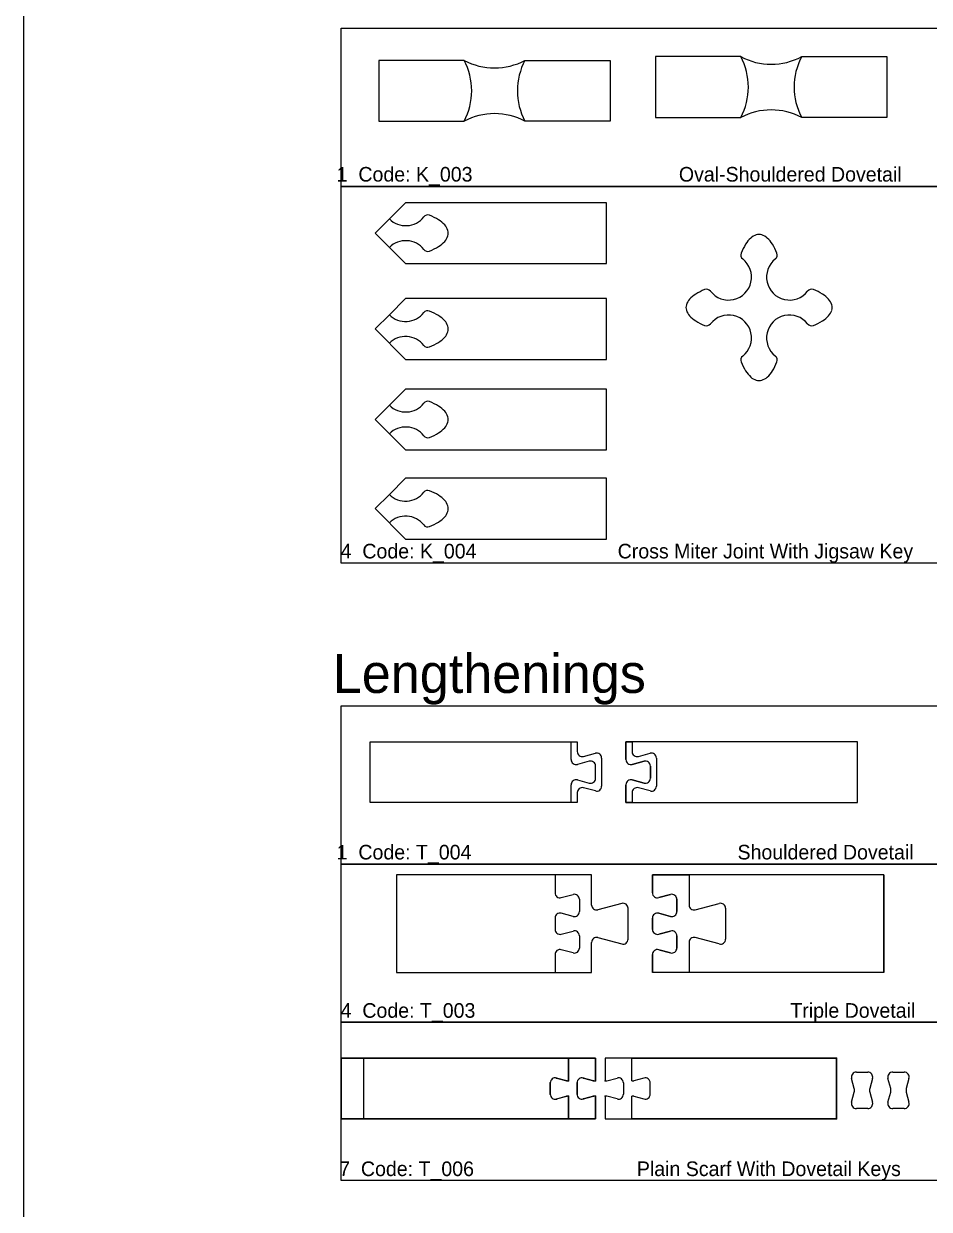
# Model space of a CAD drawing. Extents: x -5 to 6482, y 2 to 3133.
# Drawn here: x 11 to 755, y 1485 to 2459 of the extents above; entities that cross this region are included whole.
import ezdxf

# ---------------------------------------------------------------- set-up
doc = ezdxf.new("R2010")
doc.units = 0
doc.layers.get('0').update_dxf_attribs({"linetype": 'CONTINUOUS'})
for name, color, linetype in [('3MM_ENGRAVE', 5, 'CONTINUOUS'), ('CUT_18_MM', 7, 'CONTINUOUS'), ('ENGRAVE_9MM', 3, 'CONTINUOUS'), ('JOINT_9_MM', 4, 'CONTINUOUS'), ('TEXT', 9, 'CONTINUOUS')]:
    doc.layers.add(name, color=color, linetype=linetype)

# ---------------------------------------------------------------- blocks, each defined once
blk = doc.blocks.new('_U23')
at = {"layer": 'TEXT', "linetype": 'CONTINUOUS'}
blk.add_text('1  Code: K_003                                      Oval-Shouldered Dovetail', height=12, dxfattribs=at).set_placement((6862.96, 2953.9))
blk = doc.blocks.new('_U20')
at = {"layer": 'TEXT', "linetype": 'CONTINUOUS'}
blk.add_text('7  Code: T_006                              Plain Scarf With Dovetail Keys', height=12, dxfattribs=at).set_placement((6865.04, 2137.24))
blk = doc.blocks.new('_U17')
at = {"layer": 'TEXT', "linetype": 'CONTINUOUS'}
blk.add_text('4  Code: T_003                                                          Triple Dovetail', height=12, dxfattribs=at).set_placement((6866.21, 2267.24))
blk = doc.blocks.new('_U14')
at = {"layer": 'TEXT', "linetype": 'CONTINUOUS'}
blk.add_text('Lengthenings', height=32, dxfattribs=at).set_placement((6859.8, 2533.98))
blk = doc.blocks.new('_U13')
at = {"layer": 'TEXT', "linetype": 'CONTINUOUS'}
blk.add_text('4  Code: K_004                          Cross Miter Joint With Jigsaw Key', height=12, dxfattribs=at).set_placement((6866.21, 2644.44))
blk = doc.blocks.new('_U10')
at = {"layer": 'TEXT', "linetype": 'CONTINUOUS'}
blk.add_text('1  Code: T_004                                                 Shouldered Dovetail', height=12, dxfattribs=at).set_placement((6862.96, 2397.24))
blk = doc.blocks.new('_U0')
at = {"layer": 'CUT_18_MM', "color": 7, "linetype": 'CONTINUOUS'}
for p, q in [((-4337, 20.34322), (-4337, 29.65678)), ((-4337, 20.34322), (-4337, 29.65678)), ((-4331.83884, 33.61707), (-4323.55291, 31.39686)), ((-4331.83884, 33.61707), (-4323.55291, 31.39686)), ((-4323.55291, 18.60314), (-4331.83884, 16.38293)), ((-4323.55291, 18.60314), (-4331.83884, 16.38293))]:
    blk.add_line(p, q, dxfattribs=at)
for centre, radius, start, end in [((-4332.9, 29.656776), 4.1, 74.999980556, 180), ((-4332.9, 29.656776), 4.1, 74.999980556, 180), ((-4322, 37.192419), 6, 255, 270), ((-4322, 37.192419), 6, 255, 270), ((-4332.9, 20.343224), 4.1, 180, 285.000019444), ((-4332.9, 20.343224), 4.1, 180, 285.000019444), ((-4322, 12.807581), 6, 90, 105), ((-4322, 12.807581), 6, 90, 105)]:
    blk.add_arc(centre, radius, start, end, dxfattribs=at)
for p in [(-4337, 29.65678), (-4331.83884, 33.61707), (-4323.55291, 31.39686), (-4322, 31.19242), (-4337, 20.34322), (-4331.83884, 16.38293), (-4323.55291, 18.60314), (-4322, 18.80758)]:
    blk.add_point(p, dxfattribs=at)

msp = doc.modelspace()

# ---------------------------------------------------------------- linework, layer by layer
for p, q in [((11.41, 2.08), (11.41, 3132.69)), ((272.13, 2455.5), (772.13, 2455.5)), ((272.13, 2325.5), (272.13, 2455.5)), ((272.13, 2325.5), (772.13, 2325.5)), ((272.13, 2016.03), (272.13, 2325.5)), ((772.13, 2325.5), (272.13, 2325.5)), ((772.13, 2016.03), (272.13, 2016.03)), ((272.13, 1899.03), (772.13, 1899.03)), ((272.13, 1769.03), (272.13, 1899.03)), ((272.13, 1769.03), (772.13, 1769.03)), ((272.13, 1639.03), (272.13, 1769.03)), ((772.13, 1769.03), (272.13, 1769.03)), ((272.13, 1639.03), (772.13, 1639.03)), ((272.13, 1509.03), (272.13, 1639.03)), ((772.13, 1639.03), (272.13, 1639.03)), ((290.68, 1559.67), (290.68, 1609.67)), ((772.13, 1509.03), (272.13, 1509.03))]:
    msp.add_line(p, q)
at = {"layer": 'CUT_18_MM', "color": 7, "linetype": 'CONTINUOUS'}
for p, q in [((372.9, 2428.96), (302.9, 2428.96)), ((302.9, 2428.96), (302.9, 2378.96)), ((422.9, 2428.96), (492.9, 2428.96)), ((492.9, 2428.96), (492.9, 2378.96)), ((600.06, 2432.01), (530.06, 2432.01)), ((530.06, 2432.01), (530.06, 2382.01)), ((650.06, 2432.01), (720.06, 2432.01)), ((720.06, 2432.01), (720.06, 2382.01)), ((302.9, 2378.96), (372.9, 2378.96)), ((422.9, 2378.96), (422.9, 2378.96)), ((492.9, 2378.96), (422.9, 2378.96)), ((530.06, 2382.01), (600.06, 2382.01)), ((650.06, 2382.01), (650.06, 2382.01)), ((720.06, 2382.01), (650.06, 2382.01)), ((324.93, 2312.05), (311.6, 2298.72)), ((489.93, 2312.05), (324.93, 2312.05)), ((489.93, 2262.05), (489.93, 2312.05)), ((311.6, 2298.72), (299.93, 2287.05)), ((311.6, 2298.72), (311.6, 2298.72)), ((311.6, 2298.72), (311.6, 2298.72)), ((299.93, 2287.05), (324.93, 2262.05)), ((324.93, 2262.05), (489.93, 2262.05)), ((324.93, 2233.36), (311.6, 2220.03)), ((489.93, 2233.36), (324.93, 2233.36)), ((489.93, 2183.36), (489.93, 2233.36)), ((311.6, 2220.03), (299.93, 2208.36)), ((311.6, 2220.03), (311.6, 2220.03)), ((311.6, 2220.03), (311.6, 2220.03)), ((299.93, 2208.36), (324.93, 2183.36)), ((324.93, 2183.36), (489.93, 2183.36)), ((324.93, 2159.04), (311.6, 2145.71)), ((489.93, 2159.04), (324.93, 2159.04)), ((489.93, 2109.04), (489.93, 2159.04)), ((311.6, 2145.71), (299.93, 2134.04)), ((311.6, 2145.71), (311.6, 2145.71)), ((311.6, 2145.71), (311.6, 2145.71)), ((299.93, 2134.04), (324.93, 2109.04)), ((324.93, 2109.04), (489.93, 2109.04)), ((324.93, 2085.84), (311.6, 2072.51)), ((489.93, 2085.84), (324.93, 2085.84)), ((489.93, 2035.84), (489.93, 2085.84)), ((311.6, 2072.51), (299.93, 2060.84)), ((311.6, 2072.51), (311.6, 2072.51)), ((311.6, 2072.51), (311.6, 2072.51)), ((299.93, 2060.84), (324.93, 2035.84)), ((324.93, 2035.84), (489.93, 2035.84)), ((295.82, 1819.48), (295.82, 1869.48)), ((295.82, 1869.48), (460.82, 1869.48)), ((460.82, 1869.48), (465.82, 1869.48)), ((465.82, 1869.48), (465.82, 1861.32)), ((510.82, 1869.48), (505.82, 1869.48)), ((505.82, 1869.48), (505.82, 1854.82)), ((695.82, 1869.48), (510.82, 1869.48)), ((695.82, 1819.48), (695.82, 1869.48)), ((465.82, 1861.32), (465.82, 1861.32)), ((470.98, 1857.36), (480.66, 1859.95)), ((480.66, 1859.95), (480.66, 1859.95)), ((470.98, 1857.36), (470.98, 1857.36)), ((485.82, 1855.99), (485.82, 1832.96)), ((505.82, 1854.82), (505.82, 1854.82)), ((510.98, 1850.86), (520.66, 1853.45)), ((510.98, 1850.86), (510.98, 1850.86)), ((520.66, 1853.45), (520.66, 1853.45)), ((525.82, 1849.49), (525.82, 1839.46)), ((480.66, 1829), (470.98, 1831.6)), ((470.98, 1831.6), (470.98, 1831.6)), ((505.82, 1834.14), (505.82, 1834.14)), ((505.82, 1834.14), (505.82, 1819.48)), ((520.66, 1835.5), (510.98, 1838.1)), ((510.98, 1838.1), (510.98, 1838.1)), ((520.66, 1835.5), (520.66, 1835.5)), ((465.82, 1827.64), (465.82, 1827.64)), ((465.82, 1827.64), (465.82, 1819.48)), ((480.66, 1829), (480.66, 1829)), ((460.82, 1819.48), (295.82, 1819.48)), ((465.82, 1819.48), (460.82, 1819.48)), ((505.82, 1819.48), (510.82, 1819.48)), ((510.82, 1819.48), (695.82, 1819.48)), ((477.56, 1760.01), (317.56, 1760.01)), ((317.56, 1760.01), (317.56, 1680.01)), ((477.56, 1735.36), (477.56, 1760.01)), ((557.56, 1760.01), (527.56, 1760.01)), ((527.56, 1760.01), (527.56, 1745.36)), ((717.56, 1760.01), (557.56, 1760.01)), ((717.56, 1680.01), (717.56, 1760.01)), ((717.56, 1760.01), (717.56, 1680.01)), ((527.56, 1745.36), (527.56, 1745.36)), ((532.73, 1741.4), (542.4, 1743.99)), ((542.4, 1743.99), (542.4, 1743.99)), ((477.56, 1735.36), (477.56, 1735.36)), ((502.4, 1736.67), (482.73, 1731.4)), ((502.4, 1736.67), (502.4, 1736.67)), ((532.73, 1741.4), (532.73, 1741.4)), ((547.56, 1740.03), (547.56, 1730)), ((482.73, 1731.4), (482.73, 1731.4)), ((507.56, 1707.32), (507.56, 1732.71)), ((507.56, 1732.71), (507.56, 1732.71)), ((527.56, 1724.67), (527.56, 1724.67)), ((527.56, 1724.67), (527.56, 1715.36)), ((542.4, 1726.04), (532.73, 1728.63)), ((532.73, 1728.63), (532.73, 1728.63)), ((542.4, 1726.04), (542.4, 1726.04)), ((527.56, 1715.36), (527.56, 1715.36)), ((532.73, 1711.4), (542.4, 1713.99)), ((542.4, 1713.99), (542.4, 1713.99)), ((477.56, 1680.01), (477.56, 1704.67)), ((477.56, 1704.67), (477.56, 1704.67)), ((482.73, 1708.63), (482.73, 1708.63)), ((482.73, 1708.63), (502.4, 1703.36)), ((507.56, 1707.32), (507.56, 1707.32)), ((532.73, 1711.4), (532.73, 1711.4)), ((547.56, 1710.03), (547.56, 1700)), ((502.4, 1703.36), (502.4, 1703.36)), ((527.56, 1694.67), (527.56, 1694.67)), ((527.56, 1694.67), (527.56, 1680.01)), ((542.4, 1696.04), (532.73, 1698.63)), ((532.73, 1698.63), (532.73, 1698.63)), ((542.4, 1696.04), (542.4, 1696.04)), ((547.56, 1700), (547.56, 1700)), ((317.56, 1680.01), (447.56, 1680.01)), ((717.56, 1680.01), (557.56, 1680.01)), ((272.13, 1609.67), (272.13, 1559.67)), ((272.13, 1559.67), (272.13, 1609.67)), ((272.13, 1609.67), (480.68, 1609.67)), ((480.68, 1609.67), (272.13, 1609.67)), ((480.68, 1590.87), (480.68, 1609.67)), ((480.68, 1609.67), (480.68, 1590.87)), ((510.68, 1609.67), (488.68, 1609.67)), ((488.68, 1609.67), (488.68, 1590.87)), ((510.68, 1609.67), (678.68, 1609.67)), ((678.68, 1609.67), (510.68, 1609.67)), ((678.68, 1559.67), (678.68, 1609.67)), ((678.68, 1609.67), (678.68, 1559.67)), ((465.68, 1589.33), (465.68, 1589.33)), ((465.68, 1589.33), (465.68, 1580.02)), ((465.68, 1580.02), (465.68, 1589.33)), ((479.13, 1591.07), (470.84, 1593.29)), ((470.84, 1593.29), (470.84, 1593.29)), ((470.84, 1593.29), (479.13, 1591.07)), ((479.13, 1591.07), (479.13, 1591.07)), ((480.68, 1590.87), (480.68, 1590.87)), ((488.68, 1590.87), (488.68, 1590.87)), ((490.23, 1591.07), (498.52, 1593.29)), ((490.23, 1591.07), (490.23, 1591.07)), ((498.52, 1593.29), (498.52, 1593.29)), ((503.68, 1589.33), (503.68, 1589.33)), ((503.68, 1589.33), (503.68, 1580.02)), ((465.68, 1580.02), (465.68, 1580.02)), ((470.84, 1576.06), (479.13, 1578.28)), ((479.13, 1578.28), (470.84, 1576.06)), ((479.13, 1578.28), (479.13, 1578.28)), ((480.68, 1578.48), (480.68, 1578.48)), ((480.68, 1578.48), (480.68, 1559.67)), ((480.68, 1559.67), (480.68, 1578.48)), ((488.68, 1578.48), (488.68, 1578.48)), ((488.68, 1578.48), (488.68, 1559.67)), ((498.52, 1576.06), (490.23, 1578.28)), ((490.23, 1578.28), (490.23, 1578.28)), ((503.68, 1580.02), (503.68, 1580.02)), ((470.84, 1576.06), (470.84, 1576.06)), ((498.52, 1576.06), (498.52, 1576.06)), ((272.13, 1559.67), (458.68, 1559.67)), ((458.68, 1559.67), (272.13, 1559.67)), ((480.68, 1559.67), (458.68, 1559.67)), ((488.68, 1559.67), (510.68, 1559.67)), ((510.68, 1559.67), (678.68, 1559.67)), ((678.68, 1559.67), (510.68, 1559.67))]:
    msp.add_line(p, q, dxfattribs=at)
for centre, radius, start, end in [((397.9, 2475.83), 53.12, 241.92751, 298.07243), ((326.03, 2403.96), 53.12, 331.92751, 28.07249), ((469.78, 2403.96), 53.12, 151.92751, 208.07249), ((625.06, 2478.89), 53.12, 241.92751, 298.07243), ((553.19, 2407.01), 53.12, 331.92751, 28.07249), ((696.94, 2407.01), 53.13, 151.92751, 208.07249), ((625.06, 2335.14), 53.12, 61.92751, 118.07249), ((397.9, 2332.08), 53.12, 61.92751, 118.07249), ((469.92, 1861.32), 4.1, 179.99996, 285.00007), ((481.72, 1855.99), 4.1, 0.00004, 104.99996), ((509.92, 1854.82), 4.1, 179.99996, 285.00007), ((521.72, 1849.49), 4.1, 0.00004, 104.99996), ((469.92, 1827.64), 4.1, 74.99993, 180.00004), ((481.72, 1832.96), 4.1, 255.00004, 359.99996), ((509.92, 1834.14), 4.1, 74.99993, 180.00004), ((521.72, 1839.46), 4.1, 255.00004, 359.99996), ((531.66, 1745.36), 4.1, 179.99996, 285.00007), ((543.46, 1740.03), 4.1, 0.00004, 104.99996), ((481.66, 1735.36), 4.1, 180.00004, 284.99996), ((503.46, 1732.71), 4.1, 0.00004, 104.99996), ((531.66, 1724.67), 4.1, 74.99993, 180.00004), ((543.46, 1730), 4.1, 255.00004, 359.99996), ((531.66, 1715.36), 4.1, 179.99996, 285.00007), ((543.46, 1710.03), 4.1, 0.00004, 104.99996), ((481.66, 1704.67), 4.1, 75.00004, 179.99996), ((503.46, 1707.32), 4.1, 255.00004, 359.99996), ((531.66, 1694.67), 4.1, 74.99993, 180.00004), ((543.46, 1700), 4.1, 255.00004, 359.99996), ((469.78, 1589.33), 4.1, 74.99994, 180.00004), ((469.78, 1589.33), 4.1, 74.99998, 180), ((480.68, 1596.87), 6, 255.00005, 269.99995), ((480.68, 1596.87), 6, 255, 270), ((488.68, 1596.87), 6, 270.00005, 284.99995), ((499.58, 1589.33), 4.1, 359.99996, 105.00006), ((469.78, 1580.02), 4.1, 179.99996, 285.00006), ((469.78, 1580.02), 4.1, 180, 285.00002), ((480.68, 1572.48), 6, 90.00005, 104.99995), ((480.68, 1572.48), 6, 90, 105), ((488.68, 1572.48), 6, 75.00005, 89.99995), ((499.58, 1580.02), 4.1, 254.99994, 0.00004)]:
    msp.add_arc(centre, radius, start, end, dxfattribs=at)
for p in [(272.13, 1609.67), (678.68, 1609.67), (465.68, 1589.33), (470.84, 1593.29), (479.13, 1591.07), (480.68, 1590.87), (488.68, 1590.87), (465.68, 1580.02), (479.13, 1578.28), (480.68, 1578.48), (488.68, 1578.48), (470.84, 1576.06), (272.13, 1559.67), (678.68, 1559.67)]:
    msp.add_point(p, dxfattribs=at)
at = {"layer": 'ENGRAVE_9MM'}
for p, q in [((299.93, 2287.05), (311.6, 2298.72)), ((311.6, 2275.38), (299.93, 2287.05)), ((299.93, 2208.36), (311.6, 2220.03)), ((311.6, 2196.68), (299.93, 2208.36)), ((299.93, 2134.04), (311.6, 2145.71)), ((311.6, 2122.36), (299.93, 2134.04)), ((299.93, 2060.84), (311.6, 2072.51)), ((311.6, 2049.17), (299.93, 2060.84))]:
    msp.add_line(p, q, dxfattribs=at)
at = {"layer": 'ENGRAVE_9MM', "linetype": 'CONTINUOUS'}
for p, q in [((339.8, 2300.47), (339.8, 2300.47)), ((339.8, 2273.63), (339.8, 2273.63)), ((339.8, 2221.77), (339.8, 2221.77)), ((339.8, 2194.94), (339.8, 2194.94)), ((339.8, 2147.45), (339.8, 2147.45)), ((339.8, 2120.62), (339.8, 2120.62)), ((339.8, 2074.26), (339.8, 2074.26)), ((339.8, 2047.42), (339.8, 2047.42)), ((460.82, 1854.82), (460.82, 1869.48)), ((460.82, 1869.48), (465.82, 1869.48)), ((465.82, 1869.48), (465.82, 1861.32)), ((505.82, 1854.82), (505.82, 1869.48)), ((505.82, 1869.48), (510.82, 1869.48)), ((510.82, 1869.48), (510.82, 1861.32)), ((465.82, 1861.32), (465.82, 1861.32)), ((470.98, 1857.36), (480.66, 1859.95)), ((480.66, 1859.95), (480.66, 1859.95)), ((510.82, 1861.32), (510.82, 1861.32)), ((515.98, 1857.36), (525.66, 1859.95)), ((525.66, 1859.95), (525.66, 1859.95)), ((460.82, 1854.82), (460.82, 1854.82)), ((475.66, 1853.45), (465.98, 1850.86)), ((465.98, 1850.86), (465.98, 1850.86)), ((470.98, 1857.36), (470.98, 1857.36)), ((475.66, 1853.45), (475.66, 1853.45)), ((485.82, 1855.99), (485.82, 1832.96)), ((505.82, 1854.82), (505.82, 1854.82)), ((520.66, 1853.45), (510.98, 1850.86)), ((510.98, 1850.86), (510.98, 1850.86)), ((515.98, 1857.36), (515.98, 1857.36)), ((520.66, 1853.45), (520.66, 1853.45)), ((530.82, 1855.99), (530.82, 1832.96)), ((480.82, 1839.46), (480.82, 1849.49)), ((525.82, 1839.46), (525.82, 1849.49)), ((460.82, 1819.48), (460.82, 1834.14)), ((460.82, 1834.14), (460.82, 1834.14)), ((465.98, 1838.1), (465.98, 1838.1)), ((465.98, 1838.1), (475.66, 1835.5)), ((480.66, 1829), (470.98, 1831.6)), ((470.98, 1831.6), (470.98, 1831.6)), ((475.66, 1835.5), (475.66, 1835.5)), ((505.82, 1819.48), (505.82, 1834.14)), ((505.82, 1834.14), (505.82, 1834.14)), ((510.98, 1838.1), (510.98, 1838.1)), ((510.98, 1838.1), (520.66, 1835.5)), ((525.66, 1829), (515.98, 1831.6)), ((515.98, 1831.6), (515.98, 1831.6)), ((520.66, 1835.5), (520.66, 1835.5)), ((465.82, 1827.64), (465.82, 1827.64)), ((465.82, 1827.64), (465.82, 1819.48)), ((480.66, 1829), (480.66, 1829)), ((510.82, 1827.64), (510.82, 1827.64)), ((510.82, 1827.64), (510.82, 1819.48)), ((525.66, 1829), (525.66, 1829)), ((465.82, 1819.48), (460.82, 1819.48)), ((510.82, 1819.48), (505.82, 1819.48)), ((477.56, 1760.01), (447.56, 1760.01)), ((447.56, 1760.01), (447.56, 1745.36)), ((477.56, 1735.36), (477.56, 1760.01)), ((527.56, 1745.36), (527.56, 1760.01)), ((527.56, 1760.01), (557.56, 1760.01)), ((557.56, 1760.01), (557.56, 1735.36)), ((447.56, 1745.36), (447.56, 1745.36)), ((452.73, 1741.4), (462.4, 1743.99)), ((462.4, 1743.99), (462.4, 1743.99)), ((527.56, 1745.36), (527.56, 1745.36)), ((542.4, 1743.99), (532.73, 1741.4)), ((542.4, 1743.99), (542.4, 1743.99)), ((452.73, 1741.4), (452.73, 1741.4)), ((467.56, 1740.03), (467.56, 1730)), ((477.56, 1735.36), (477.56, 1735.36)), ((502.4, 1736.67), (482.73, 1731.4)), ((502.4, 1736.67), (502.4, 1736.67)), ((532.73, 1741.4), (532.73, 1741.4)), ((547.56, 1730), (547.56, 1740.03)), ((557.56, 1735.36), (557.56, 1735.36)), ((562.73, 1731.4), (582.4, 1736.67)), ((582.4, 1736.67), (582.4, 1736.67)), ((447.56, 1724.67), (447.56, 1724.67)), ((447.56, 1724.67), (447.56, 1715.36)), ((462.4, 1726.04), (452.73, 1728.63)), ((452.73, 1728.63), (452.73, 1728.63)), ((462.4, 1726.04), (462.4, 1726.04)), ((482.73, 1731.4), (482.73, 1731.4)), ((507.56, 1707.32), (507.56, 1732.71)), ((507.56, 1732.71), (507.56, 1732.71)), ((527.56, 1715.36), (527.56, 1724.67)), ((527.56, 1724.67), (527.56, 1724.67)), ((532.73, 1728.63), (532.73, 1728.63)), ((532.73, 1728.63), (542.4, 1726.04)), ((542.4, 1726.04), (542.4, 1726.04)), ((562.73, 1731.4), (562.73, 1731.4)), ((587.56, 1732.71), (587.56, 1732.71)), ((587.56, 1732.71), (587.56, 1707.32)), ((447.56, 1715.36), (447.56, 1715.36)), ((452.73, 1711.4), (462.4, 1713.99)), ((462.4, 1713.99), (462.4, 1713.99)), ((527.56, 1715.36), (527.56, 1715.36)), ((542.4, 1713.99), (532.73, 1711.4)), ((542.4, 1713.99), (542.4, 1713.99)), ((452.73, 1711.4), (452.73, 1711.4)), ((467.56, 1710.03), (467.56, 1700)), ((477.56, 1680.01), (477.56, 1704.67)), ((477.56, 1704.67), (477.56, 1704.67)), ((482.73, 1708.63), (482.73, 1708.63)), ((482.73, 1708.63), (502.4, 1703.36)), ((507.56, 1707.32), (507.56, 1707.32)), ((532.73, 1711.4), (532.73, 1711.4)), ((547.56, 1700), (547.56, 1710.03)), ((557.56, 1704.67), (557.56, 1704.67)), ((557.56, 1704.67), (557.56, 1680.01)), ((582.4, 1703.36), (562.73, 1708.63)), ((562.73, 1708.63), (562.73, 1708.63)), ((587.56, 1707.32), (587.56, 1707.32)), ((447.56, 1694.67), (447.56, 1694.67)), ((447.56, 1694.67), (447.56, 1680.01)), ((462.4, 1696.04), (452.73, 1698.63)), ((452.73, 1698.63), (452.73, 1698.63)), ((462.4, 1696.04), (462.4, 1696.04)), ((467.56, 1700), (467.56, 1700)), ((502.4, 1703.36), (502.4, 1703.36)), ((527.56, 1680.01), (527.56, 1694.67)), ((527.56, 1694.67), (527.56, 1694.67)), ((532.73, 1698.63), (532.73, 1698.63)), ((532.73, 1698.63), (542.4, 1696.04)), ((542.4, 1696.04), (542.4, 1696.04)), ((547.56, 1700), (547.56, 1700)), ((582.4, 1703.36), (582.4, 1703.36)), ((447.56, 1680.01), (477.56, 1680.01)), ((557.56, 1680.01), (527.56, 1680.01)), ((480.68, 1609.67), (458.68, 1609.67)), ((458.68, 1609.67), (458.68, 1590.87)), ((458.68, 1590.87), (458.68, 1609.67)), ((480.68, 1590.87), (480.68, 1609.67)), ((480.68, 1609.67), (480.68, 1590.87)), ((510.68, 1609.67), (488.68, 1609.67)), ((488.68, 1609.67), (488.68, 1590.87)), ((510.68, 1590.87), (510.68, 1609.67)), ((443.68, 1589.33), (443.68, 1589.33)), ((443.68, 1589.33), (443.68, 1580.02)), ((457.13, 1591.07), (448.84, 1593.29)), ((448.84, 1593.29), (448.84, 1593.29)), ((457.13, 1591.07), (457.13, 1591.07)), ((458.68, 1590.87), (458.68, 1590.87)), ((465.68, 1589.33), (465.68, 1589.33)), ((465.68, 1589.33), (465.68, 1580.02)), ((479.13, 1591.07), (470.84, 1593.29)), ((470.84, 1593.29), (470.84, 1593.29)), ((470.84, 1593.29), (479.13, 1591.07)), ((479.13, 1591.07), (479.13, 1591.07)), ((480.68, 1590.87), (480.68, 1590.87)), ((488.68, 1590.87), (488.68, 1590.87)), ((490.23, 1591.07), (498.52, 1593.29)), ((490.23, 1591.07), (490.23, 1591.07)), ((498.52, 1593.29), (498.52, 1593.29)), ((503.68, 1589.33), (503.68, 1589.33)), ((503.68, 1589.33), (503.68, 1580.02)), ((510.68, 1590.87), (510.68, 1590.87)), ((520.52, 1593.29), (512.23, 1591.07)), ((512.23, 1591.07), (512.23, 1591.07)), ((520.52, 1593.29), (520.52, 1593.29)), ((525.68, 1580.02), (525.68, 1589.33)), ((525.68, 1589.33), (525.68, 1589.33)), ((443.68, 1580.02), (443.68, 1580.02)), ((448.84, 1576.06), (457.13, 1578.28)), ((457.13, 1578.28), (457.13, 1578.28)), ((458.68, 1578.48), (458.68, 1578.48)), ((458.68, 1578.48), (458.68, 1559.67)), ((458.68, 1559.67), (458.68, 1578.48)), ((465.68, 1580.02), (465.68, 1580.02)), ((470.84, 1576.06), (479.13, 1578.28)), ((479.13, 1578.28), (470.84, 1576.06)), ((479.13, 1578.28), (479.13, 1578.28)), ((480.68, 1578.48), (480.68, 1578.48)), ((480.68, 1578.48), (480.68, 1559.67)), ((480.68, 1559.67), (480.68, 1578.48)), ((488.68, 1578.48), (488.68, 1578.48)), ((488.68, 1578.48), (488.68, 1559.67)), ((498.52, 1576.06), (490.23, 1578.28)), ((490.23, 1578.28), (490.23, 1578.28)), ((503.68, 1580.02), (503.68, 1580.02)), ((510.68, 1559.67), (510.68, 1578.48)), ((510.68, 1578.48), (510.68, 1578.48)), ((512.23, 1578.28), (512.23, 1578.28)), ((512.23, 1578.28), (520.52, 1576.06)), ((525.68, 1580.02), (525.68, 1580.02)), ((448.84, 1576.06), (448.84, 1576.06)), ((470.84, 1576.06), (470.84, 1576.06)), ((498.52, 1576.06), (498.52, 1576.06)), ((520.52, 1576.06), (520.52, 1576.06)), ((458.68, 1559.67), (480.68, 1559.67)), ((488.68, 1559.67), (510.68, 1559.67))]:
    msp.add_line(p, q, dxfattribs=at)
for centre, radius, start, end in [((397.9, 2475.83), 53.12, 241.92751, 298.07243), ((326.03, 2403.96), 53.12, 331.92751, 28.07249), ((469.78, 2403.96), 53.12, 151.92751, 208.07249), ((625.06, 2478.89), 53.12, 241.92751, 298.07243), ((553.19, 2407.01), 53.12, 331.92751, 28.07249), ((696.94, 2407.01), 53.12, 151.92751, 208.07249), ((625.06, 2335.14), 53.12, 61.92751, 118.07249), ((397.9, 2332.08), 53.12, 61.92751, 118.07249), ((324.93, 2312.05), 18.85, 224.99999, 322.08587), ((343.03, 2297.95), 4.1, 67.77446, 142.08589), ((327.57, 2259.02), 45.98, 58.01744, 68.28347), ((339.58, 2277.9), 23.61, 42.43683, 58.46995), ((348.39, 2285.86), 11.74, 17.2837, 42.79928), ((351.58, 2287.05), 8.34, 344.04067, 15.95935), ((324.93, 2262.05), 18.85, 37.91415, 135.00004), ((339.58, 2296.2), 23.61, 301.53006, 317.56318), ((348.39, 2288.24), 11.74, 317.20075, 342.71633), ((343.03, 2276.15), 4.1, 217.91399, 292.22563), ((327.57, 2315.08), 45.98, 291.71654, 301.98257), ((324.93, 2233.36), 18.85, 224.99999, 322.08587), ((343.03, 2219.25), 4.1, 67.77446, 142.08589), ((327.57, 2180.33), 45.98, 58.01744, 68.28347), ((339.58, 2199.2), 23.61, 42.43683, 58.46995), ((348.39, 2207.16), 11.74, 17.2837, 42.79928), ((351.58, 2208.36), 8.34, 344.04067, 15.95935), ((324.93, 2183.36), 18.85, 37.91415, 135.00004), ((339.58, 2217.51), 23.61, 301.53006, 317.56318), ((348.39, 2209.55), 11.74, 317.20075, 342.71633), ((343.03, 2197.46), 4.1, 217.91399, 292.22563), ((327.57, 2236.38), 45.98, 291.71654, 301.98257), ((324.93, 2159.04), 18.85, 224.99999, 322.08587), ((343.03, 2144.93), 4.1, 67.77446, 142.08589), ((327.57, 2106.01), 45.98, 58.01744, 68.28347), ((339.58, 2124.88), 23.61, 42.43683, 58.46995), ((348.39, 2132.84), 11.74, 17.2837, 42.79928), ((351.58, 2134.04), 8.34, 344.04067, 15.95935), ((324.93, 2109.04), 18.85, 37.91415, 135.00004), ((327.57, 2162.06), 45.98, 291.71654, 301.98257), ((339.58, 2143.19), 23.61, 301.53006, 317.56318), ((348.39, 2135.23), 11.74, 317.20075, 342.71633), ((343.03, 2123.14), 4.1, 217.91399, 292.22563), ((324.93, 2085.84), 18.85, 224.99999, 322.08587), ((343.03, 2071.74), 4.1, 67.77446, 142.08589), ((327.57, 2032.82), 45.98, 58.01744, 68.28347), ((339.58, 2051.69), 23.61, 42.43683, 58.46995), ((348.39, 2059.65), 11.74, 17.2837, 42.79928), ((324.93, 2035.84), 18.85, 37.91415, 135.00004), ((348.39, 2062.04), 11.74, 317.20075, 342.71633), ((351.58, 2060.84), 8.34, 344.04067, 15.95935), ((343.03, 2049.94), 4.1, 217.91399, 292.22563), ((327.57, 2088.87), 45.98, 291.71654, 301.98257), ((339.58, 2069.99), 23.61, 301.53006, 317.56318), ((469.92, 1861.32), 4.1, 179.99996, 285.00007), ((481.72, 1855.99), 4.1, 0.00004, 104.99996), ((514.92, 1861.32), 4.1, 179.99996, 285.00007), ((526.72, 1855.99), 4.1, 0.00004, 104.99996), ((464.92, 1854.82), 4.1, 179.99996, 285.00007), ((476.72, 1849.49), 4.1, 0.00004, 104.99996), ((509.92, 1854.82), 4.1, 179.99996, 285.00007), ((521.72, 1849.49), 4.1, 0.00004, 104.99996), ((464.92, 1834.14), 4.1, 74.99993, 180.00004), ((469.92, 1827.64), 4.1, 74.99993, 180.00004), ((476.72, 1839.46), 4.1, 255.00004, 359.99996), ((481.72, 1832.96), 4.1, 255.00004, 359.99996), ((509.92, 1834.14), 4.1, 74.99993, 180.00004), ((514.92, 1827.64), 4.1, 74.99993, 180.00004), ((521.72, 1839.46), 4.1, 255.00004, 359.99996), ((526.72, 1832.96), 4.1, 255.00004, 359.99996), ((451.66, 1745.36), 4.1, 179.99996, 285.00007), ((463.46, 1740.03), 4.1, 0.00004, 104.99996), ((531.66, 1745.36), 4.1, 179.99996, 285.00007), ((543.46, 1740.03), 4.1, 0.00004, 104.99996), ((481.66, 1735.36), 4.1, 180.00004, 284.99996), ((503.46, 1732.71), 4.1, 0.00004, 104.99996), ((561.66, 1735.36), 4.1, 180.00004, 284.99996), ((583.46, 1732.71), 4.1, 0.00004, 104.99996), ((451.66, 1724.67), 4.1, 74.99993, 180.00004), ((463.46, 1730), 4.1, 255.00004, 359.99996), ((531.66, 1724.67), 4.1, 74.99993, 180.00004), ((543.46, 1730), 4.1, 255.00004, 359.99996), ((451.66, 1715.36), 4.1, 179.99996, 285.00007), ((463.46, 1710.03), 4.1, 0.00004, 104.99996), ((531.66, 1715.36), 4.1, 179.99996, 285.00007), ((543.46, 1710.03), 4.1, 0.00004, 104.99996), ((481.66, 1704.67), 4.1, 75.00004, 179.99996), ((503.46, 1707.32), 4.1, 255.00004, 359.99996), ((561.66, 1704.67), 4.1, 75.00004, 179.99996), ((583.46, 1707.32), 4.1, 255.00004, 359.99996), ((451.66, 1694.67), 4.1, 74.99993, 180.00004), ((463.46, 1700), 4.1, 255.00004, 359.99996), ((531.66, 1694.67), 4.1, 74.99993, 180.00004), ((543.46, 1700), 4.1, 255.00004, 359.99996), ((447.78, 1589.33), 4.1, 74.99994, 180.00004), ((458.68, 1596.87), 6, 255.00005, 269.99995), ((469.78, 1589.33), 4.1, 74.99994, 180.00004), ((469.78, 1589.33), 4.1, 74.99998, 180), ((480.68, 1596.87), 6, 255.00005, 269.99995), ((480.68, 1596.87), 6, 255, 270), ((488.68, 1596.87), 6, 270.00005, 284.99995), ((499.58, 1589.33), 4.1, 359.99996, 105.00006), ((510.68, 1596.87), 6, 270.00005, 284.99995), ((521.58, 1589.33), 4.1, 359.99996, 105.00006), ((447.78, 1580.02), 4.1, 179.99996, 285.00006), ((458.68, 1572.48), 6, 90.00005, 104.99995), ((469.78, 1580.02), 4.1, 179.99996, 285.00006), ((469.78, 1580.02), 4.1, 180, 285.00002), ((480.68, 1572.48), 6, 90.00005, 104.99995), ((480.68, 1572.48), 6, 90, 105), ((488.68, 1572.48), 6, 75.00005, 89.99995), ((499.58, 1580.02), 4.1, 254.99994, 0.00004), ((510.68, 1572.48), 6, 75.00005, 89.99995), ((521.58, 1580.02), 4.1, 254.99994, 0.00004)]:
    msp.add_arc(centre, radius, start, end, dxfattribs=at)
for p in [(470.84, 1593.29), (479.13, 1591.07), (480.68, 1590.87), (488.68, 1590.87), (479.13, 1578.28), (480.68, 1578.48), (488.68, 1578.48), (470.84, 1576.06)]:
    msp.add_point(p, dxfattribs=at)
at = {"layer": 'JOINT_9_MM', "linetype": 'CONTINUOUS'}
for p, q in [((601.62, 2265.85), (601.62, 2265.85)), ((575.17, 2239.4), (575.17, 2239.4)), ((654.91, 2239.4), (654.91, 2239.4)), ((575.17, 2212.56), (575.17, 2212.56)), ((654.91, 2212.56), (654.91, 2212.56)), ((601.62, 2186.11), (601.62, 2186.11)), ((628.45, 2186.11), (628.45, 2186.11)), ((694.96, 1598.17), (704.27, 1598.17)), ((704.27, 1598.17), (704.27, 1598.17)), ((724.87, 1598.17), (724.87, 1598.17)), ((724.87, 1598.17), (734.18, 1598.17)), ((693.22, 1584.73), (691, 1593.01)), ((691, 1593.01), (691, 1593.01)), ((708.23, 1593.01), (706.01, 1584.73)), ((708.23, 1593.01), (708.23, 1593.01)), ((723.13, 1584.73), (720.9, 1593.01)), ((720.9, 1593.01), (720.9, 1593.01)), ((738.14, 1593.01), (735.92, 1584.73)), ((738.14, 1593.01), (738.14, 1593.01)), ((691, 1573.33), (693.22, 1581.62)), ((693.22, 1584.73), (693.22, 1584.73)), ((693.22, 1581.62), (693.22, 1581.62)), ((706.01, 1584.73), (706.01, 1584.73)), ((706.01, 1581.62), (706.01, 1581.62)), ((706.01, 1581.62), (708.23, 1573.33)), ((720.9, 1573.33), (723.13, 1581.62)), ((723.13, 1584.73), (723.13, 1584.73)), ((723.13, 1581.62), (723.13, 1581.62)), ((735.92, 1584.73), (735.92, 1584.73)), ((735.92, 1581.62), (735.92, 1581.62)), ((735.92, 1581.62), (738.14, 1573.33)), ((691, 1573.33), (691, 1573.33)), ((704.27, 1568.17), (694.96, 1568.17)), ((694.96, 1568.17), (694.96, 1568.17)), ((704.27, 1568.17), (704.27, 1568.17)), ((708.23, 1573.33), (708.23, 1573.33)), ((720.9, 1573.33), (720.9, 1573.33)), ((734.18, 1568.17), (724.87, 1568.17)), ((724.87, 1568.17), (724.87, 1568.17)), ((734.18, 1568.17), (734.18, 1568.17)), ((738.14, 1573.33), (738.14, 1573.33))]:
    msp.add_line(p, q, dxfattribs=at)
for centre, radius, start, end in [((622.96, 2266.64), 22.04, 131.8608, 149.04598), ((616.23, 2274.44), 11.74, 107.2837, 132.79928), ((615.04, 2277.63), 8.34, 74.04067, 105.95935), ((613.84, 2274.44), 11.74, 47.20075, 72.71633), ((605.89, 2265.63), 23.61, 31.53006, 47.56318), ((604.14, 2269.09), 4.1, 157.77446, 232.08589), ((643.06, 2253.62), 45.98, 148.01744, 158.28347), ((593.14, 2256.72), 39.15, 20.81772, 32.88139), ((625.94, 2269.09), 4.1, 307.91396, 22.22559), ((590.04, 2250.98), 18.85, 217.91417, 52.08585), ((640.04, 2250.98), 18.85, 127.91417, 322.08585), ((587.51, 2197.72), 46.24, 111.7456, 121.95351), ((571.93, 2236.88), 4.1, 37.91399, 112.22563), ((658.14, 2236.88), 4.1, 67.77446, 142.08589), ((648.96, 2210.35), 32.16, 55.80178, 70.49913), ((568.35, 2223.76), 13.74, 139.08332, 160.83375), ((575.39, 2216.83), 23.61, 121.53006, 137.56318), ((656.72, 2219.29), 20.46, 41.19148, 59.7153), ((663.5, 2224.79), 11.74, 17.2837, 42.79928), ((563.39, 2225.98), 8.34, 164.04067, 195.95935), ((571.3, 2229.91), 17.11, 201.32619, 218.7568), ((590.04, 2200.98), 18.85, 307.91417, 142.08585), ((640.04, 2200.98), 18.85, 37.91417, 232.08585), ((663.5, 2227.17), 11.74, 317.20075, 342.71633), ((666.69, 2225.98), 8.34, 344.04067, 15.95935), ((575.39, 2235.13), 23.61, 222.43683, 238.46995), ((587.4, 2254.01), 45.98, 238.01744, 248.28347), ((571.93, 2215.08), 4.1, 247.77446, 322.08589), ((658.14, 2215.06), 4.08, 217.7075, 292.43215), ((642.68, 2254.01), 45.98, 291.71654, 301.98257), ((658.07, 2231.04), 18.37, 299.22065, 319.87259), ((604.14, 2182.87), 4.1, 127.91399, 202.22563), ((638.33, 2195.94), 40.7, 201.04834, 212.65077), ((587.01, 2198.34), 45.98, 328.01744, 338.28347), ((625.94, 2182.87), 4.1, 337.77446, 52.08589), ((624.19, 2186.33), 23.61, 211.53006, 227.56318), ((612.4, 2180.95), 15.29, 308.01627, 332.89051), ((616.23, 2177.52), 11.74, 227.20075, 252.71633), ((615.04, 2174.33), 8.34, 254.04067, 285.95935), ((613.84, 2177.52), 11.74, 287.2837, 312.79928), ((694.96, 1594.07), 4.1, 89.99999, 195.00009), ((704.27, 1594.07), 4.1, 344.99994, 90.00004), ((724.87, 1594.07), 4.1, 89.99996, 195.00006), ((734.18, 1594.07), 4.1, 344.99994, 90.00004), ((687.42, 1583.17), 6, 345.00006, 14.99994), ((711.81, 1583.17), 6, 165.00006, 194.99994), ((717.33, 1583.17), 6, 345.00006, 14.99994), ((741.71, 1583.17), 6, 165.00006, 194.99994), ((694.96, 1572.27), 4.1, 164.99994, 270.00004), ((704.27, 1572.27), 4.1, 269.99996, 15.00006), ((724.87, 1572.27), 4.1, 164.99994, 270.00004), ((734.18, 1572.27), 4.1, 269.99996, 15.00006)]:
    msp.add_arc(centre, radius, start, end, dxfattribs=at)

# ---------------------------------------------------------------- block references
at = {"layer": '3MM_ENGRAVE'}
for name in ['_U23', '_U13', '_U14', '_U10', '_U17', '_U20']:
    msp.add_blockref(name, (-6594.65, -624.48), dxfattribs=at)
at = {"layer": 'ENGRAVE_9MM', "linetype": 'CONTINUOUS'}
msp.add_blockref('_U0', (4780.68, 1559.67), dxfattribs=at)

doc.saveas('drawing.dxf')
